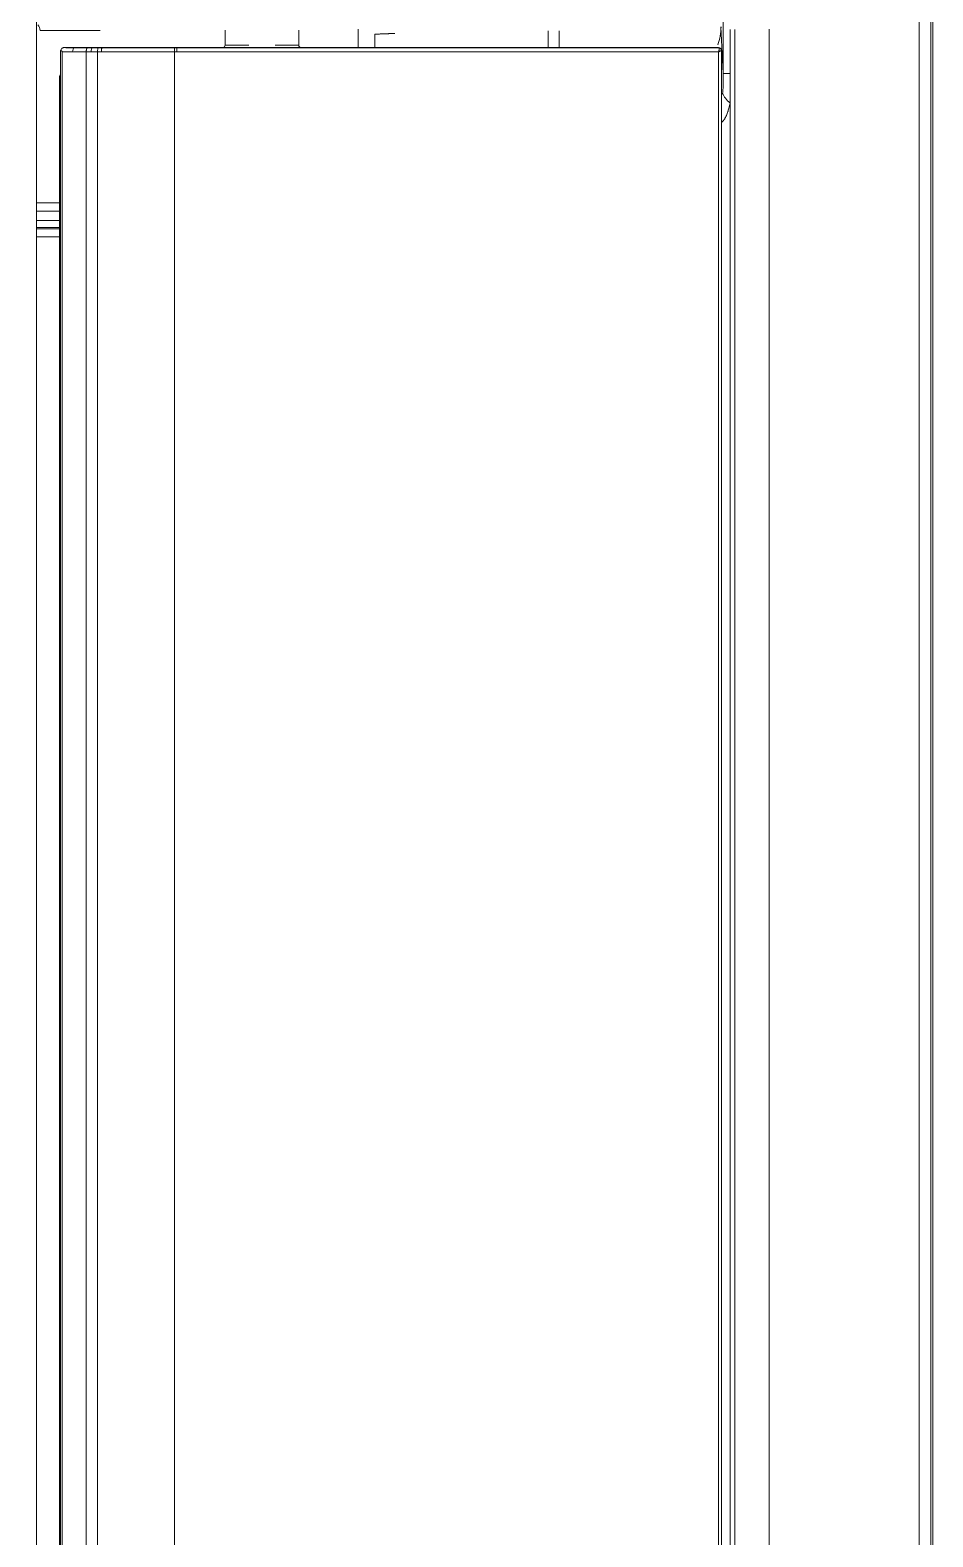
# Model space of a CAD drawing. Header units: inches. Extents: x 405346 to 489838, y -25612 to 14934.
# Drawn here: x 463140.3 to 463245, y 4412.4 to 4586.9 of the extents above; entities that cross this region are included whole.
import ezdxf

# ---------------------------------------------------------------- set-up
doc = ezdxf.new("R2010")
doc.units = ezdxf.units.IN
doc.header["$LTSCALE"] = 200
doc.header["$MEASUREMENT"] = 0
doc.layers.add('SS-EQ', color=2, linetype='Continuous', lineweight=20)

# ---------------------------------------------------------------- blocks, each defined once
blk = doc.blocks.new('4way무풍')
at = {"layer": 'SS-EQ'}
for p, q in [((353.5, 265.43), (346.78, 265.43)), ((368.24, 265.45), (368.23, 263.74)), ((376.75, 263.74), (376.74, 265.47)), ((383.63, 265.59), (383.63, 263.45)), ((405.67, 263.46), (405.67, 265.4)), ((425.68, 265.84), (425.92, 260.44)), ((425.92, 266.38), (425.92, 260.44)), ((431.26, 0), (431.26, 265.57)), ((368.23, 263.74), (370.98, 263.74)), ((374.01, 263.74), (376.75, 263.74)), ((385.55, 265), (385.55, 263.46)), ((349.15, 262.99), (349.15, -262.99)), ((349.34, -262.97), (349.34, 262.97)), ((349.59, 263.46), (349.58, 263.46)), ((349.6, 263.46), (349.59, 263.46)), ((350.71, 263.41), (350.31, 263.46)), ((352.8, 263.41), (352.42, 263.46)), ((353.43, -262.94), (353.43, 262.94)), ((353.95, 263.42), (353.6, 263.46)), ((353.95, 263.42), (353.95, 263.42)), ((355.15, 263.46), (356.85, 263.46)), ((358.73, 263.46), (361.1, 263.46)), ((362.6, 263.42), (362.29, 263.46)), ((362.36, -262.95), (362.36, 262.95)), ((375.76, 263.46), (383.35, 263.46)), ((385.15, 263.46), (387.74, 263.46)), ((425.07, 263.46), (425.24, 263.46)), ((425.24, 263.46), (425.3, 263.46)), ((425.35, 263.45), (425.39, 263.44)), ((425.39, -262.95), (425.39, 262.95)), ((425.73, -263.13), (425.73, 263.13)), ((425.92, 260.44), (426.73, 260.44)), ((426.73, 260.44), (426.73, 257.01)), ((349.03, 260.06), (349.03, -260.06)), ((349.03, 260.06), (349.03, 260.06)), ((349.03, -260.06), (349.03, 260.06)), ((426.73, 257.01), (426.73, 0)), ((349.03, 245.45), (346.36, 245.45)), ((346.36, 244.51), (349.03, 244.51)), ((349.03, 243.43), (346.36, 243.43)), ((349.03, 242.61), (346.36, 242.61)), ((346.36, 242.47), (349.03, 242.47)), ((346.36, 242.45), (349.03, 242.45)), ((349.03, 241.51), (346.36, 241.51))]:
    blk.add_line(p, q, dxfattribs=at)
for centre, start, end in [((367.94, 263.74), 270, 359.5), ((377.03, 263.74), 180.5, 270)]:
    blk.add_arc(centre, 0.284, start, end, dxfattribs=at)
for centre, major_axis, ratio, start_param, end_param in [((345.83, 265.42), (0.671, 0.671), 0.998783, 5.507632, 6.283185), ((353.5, 265.35), (-4.74, 0), 0.017455, 4.663641, 4.712389), ((420.94, 266.02), (-0.25, 5.64), 0.839678, 4.26699, 4.644043), ((350.72, 262.94), (0.001, 0.474), 0.369323, 0.075099, 1.571546), ((352.8, 262.94), (-0.002, 0.474), 0.20997, 0.06755, 1.570057), ((353.5, 262.94), (-0.001, 0.474), 0.147088, 0.064297, 1.570349), ((362.33, 262.95), (0, 0.474), 0.058025, 4.712368, 6.22667), ((362.6, 262.95), (0, 0.474), 0.06069, 4.71238, 6.226829), ((435.1, 257.01), (-9.3, 1.83), 0.341846, 0.207897, 0.522906)]:
    blk.add_ellipse(centre, major_axis=major_axis, ratio=ratio, start_param=start_param, end_param=end_param, dxfattribs=at)
for points, knots in [([(0.03, 346.29), (6.97, 346.29), (13.91, 346.29), (27.78, 346.29), (34.72, 346.29), (55.53, 346.29), (69.4, 346.29), (97.15, 346.29), (111.03, 346.29), (138.77, 346.29), (152.65, 346.29), (180.4, 346.29), (194.27, 346.29), (215.08, 346.29), (222.02, 346.29), (235.89, 346.29), (242.83, 346.29), (253.24, 346.29), (256.7, 346.29), (263.64, 346.29), (267.11, 346.29), (272.31, 346.29), (274.05, 346.29), (276.65, 346.29), (277.52, 346.29), (279.25, 346.29), (280.12, 346.29), (281.42, 346.29), (281.85, 346.29), (282.72, 346.29), (283.15, 346.29), (283.8, 346.29), (284.02, 346.29), (284.45, 346.29), (284.67, 346.29), (285.1, 346.29), (285.32, 346.29), (285.75, 346.29), (285.97, 346.29), (286.62, 346.28), (287.05, 346.26), (287.92, 346.23), (288.35, 346.21), (289.65, 346.13), (290.52, 346.06), (291.82, 345.93), (292.25, 345.88), (292.9, 345.8), (293.12, 345.77), (293.55, 345.71), (294.63, 345.56), (295.7, 345.38), (298.25, 344.9), (299.93, 344.5), (302.42, 343.81), (304.06, 343.31), (305.69, 342.75), (308.12, 341.84), (309.71, 341.17), (311.48, 340.34), (311.68, 340.24), (312.07, 340.05), (312.26, 339.95), (312.85, 339.66), (313.24, 339.46), (314.39, 338.86), (315.91, 338.02), (317.38, 337.12), (318.84, 336.19), (319.55, 335.71), (320.96, 334.72), (322.35, 333.71), (324.37, 332.09), (326.32, 330.39), (327.58, 329.2), (328.36, 328.43), (328.59, 328.2), (328.82, 327.97), (328.97, 327.81), (329.04, 327.74), (329.42, 327.34), (329.72, 327.03), (330.61, 326.07), (331.76, 324.78), (333.4, 322.77), (334.43, 321.39), (335.93, 319.29), (336.87, 317.85), (338.2, 315.63), (339.05, 314.12), (339.84, 312.58), (340.31, 311.6), (340.45, 311.31), (340.59, 311.01), (340.68, 310.81), (340.73, 310.71), (340.96, 310.22), (341.14, 309.82), (341.65, 308.62), (342.31, 307.02), (343.19, 304.58), (343.7, 302.94), (344.42, 300.46), (344.83, 298.79), (345.34, 296.25), (345.49, 295.4), (345.76, 293.69), (345.87, 292.83), (345.99, 291.75), (346.02, 291.53), (346.06, 291.1), (346.08, 290.88), (346.14, 290.23), (346.18, 289.8), (346.24, 288.93), (346.26, 288.49), (346.31, 287.62), (346.32, 287.19), (346.34, 286.54), (346.35, 286.32), (346.35, 285.89), (346.36, 285.67), (346.36, 285.23), (346.36, 285.02), (346.36, 284.58), (346.36, 284.37), (346.36, 283.71), (346.36, 283.28), (346.36, 282.41), (346.36, 281.98), (346.36, 280.67), (346.36, 279.8), (346.36, 278.07), (346.36, 277.2), (346.36, 274.59), (346.36, 272.85), (346.36, 264.16), (346.36, 257.21), (346.36, 236.36), (346.36, 222.45), (346.36, 194.65), (346.36, 180.74), (346.36, 152.94), (346.36, 139.03), (346.36, 111.23), (346.36, 69.52), (346.36, 27.81), (346.36, 0)], [0, 0, 0, 0, 0.03125, 0.03125, 0.0625, 0.0625, 0.125, 0.125, 0.1875, 0.1875, 0.25, 0.25, 0.3125, 0.3125, 0.34375, 0.34375, 0.375, 0.375, 0.390625, 0.390625, 0.40625, 0.40625, 0.414062, 0.414062, 0.417969, 0.417969, 0.421875, 0.421875, 0.423828, 0.423828, 0.425781, 0.425781, 0.426758, 0.426758, 0.427734, 0.427734, 0.428711, 0.428711, 0.429687, 0.429687, 0.431641, 0.431641, 0.433594, 0.433594, 0.4375, 0.4375, 0.439453, 0.439453, 0.44043, 0.44043, 0.441406, 0.445312, 0.445312, 0.453125, 0.453125, 0.457031, 0.460937, 0.460937, 0.46875, 0.46875, 0.469727, 0.469727, 0.470703, 0.470703, 0.472656, 0.472656, 0.476562, 0.480469, 0.480469, 0.484375, 0.484375, 0.488281, 0.492187, 0.496094, 0.5, 0.5, 0.500977, 0.501465, 0.501465, 0.501953, 0.501953, 0.503906, 0.503906, 0.507812, 0.511719, 0.515625, 0.515625, 0.523437, 0.523437, 0.527344, 0.53125, 0.53125, 0.532227, 0.532715, 0.532715, 0.533203, 0.533203, 0.535156, 0.535156, 0.539062, 0.542969, 0.546875, 0.546875, 0.554687, 0.554687, 0.558594, 0.558594, 0.5625, 0.5625, 0.563477, 0.563477, 0.564453, 0.564453, 0.566406, 0.566406, 0.568359, 0.568359, 0.570312, 0.570312, 0.571289, 0.571289, 0.572266, 0.572266, 0.573242, 0.573242, 0.574219, 0.574219, 0.576172, 0.576172, 0.578125, 0.578125, 0.582031, 0.582031, 0.585937, 0.585937, 0.59375, 0.59375, 0.625, 0.625, 0.6875, 0.6875, 0.75, 0.75, 0.8125, 0.8125, 0.875, 1, 1, 1, 1]), ([(387.89, 265.09), (387.87, 265.09), (387.81, 265.08), (387.72, 265.08), (387.6, 265.08), (387.49, 265.07), (387.37, 265.07), (387.26, 265.07), (387.15, 265.06), (387.03, 265.06), (386.92, 265.05), (386.8, 265.05), (386.69, 265.04), (386.58, 265.04), (386.46, 265.04), (386.35, 265.03), (386.23, 265.03), (386.12, 265.02), (386.01, 265.02), (385.89, 265.01), (385.78, 265.01), (385.66, 265), (385.59, 265), (385.55, 265)], [0, 0, 0, 0, 0.020993, 0.066152, 0.111707, 0.15766, 0.204011, 0.250762, 0.297914, 0.345467, 0.393422, 0.441778, 0.490536, 0.539695, 0.589254, 0.639213, 0.689571, 0.740325, 0.791476, 0.843021, 0.894958, 0.947285, 1, 1, 1, 1]), ([(349.15, 262.99), (349.15, 263.02), (349.15, 263.05), (349.16, 263.09), (349.17, 263.11), (349.17, 263.14), (349.18, 263.15), (349.19, 263.2), (349.21, 263.22), (349.23, 263.26), (349.24, 263.27), (349.26, 263.3), (349.27, 263.31), (349.3, 263.34), (349.32, 263.36), (349.35, 263.39), (349.37, 263.4), (349.39, 263.41), (349.42, 263.42), (349.44, 263.43), (349.47, 263.44), (349.48, 263.45), (349.52, 263.46), (349.55, 263.46), (349.58, 263.46)], [0, 0, 0, 0, 0.125, 0.125, 0.1875, 0.1875, 0.25, 0.25, 0.375, 0.375, 0.4375, 0.4375, 0.5, 0.5, 0.625, 0.625, 0.6875, 0.6875, 0.75, 0.8125, 0.8125, 0.875, 0.875, 1, 1, 1, 1]), ([(349.34, 262.97), (349.34, 262.98), (349.34, 262.98), (349.34, 262.99), (349.34, 263), (349.33, 263.01), (349.33, 263.02), (349.32, 263.03), (349.32, 263.03), (349.31, 263.04), (349.31, 263.05), (349.3, 263.06), (349.29, 263.06), (349.28, 263.06), (349.28, 263.07), (349.27, 263.07), (349.26, 263.07), (349.26, 263.08), (349.25, 263.08), (349.24, 263.08), (349.24, 263.08), (349.23, 263.08), (349.22, 263.08), (349.21, 263.08), (349.21, 263.08), (349.2, 263.07), (349.19, 263.07), (349.18, 263.06), (349.18, 263.06), (349.17, 263.05), (349.17, 263.04), (349.16, 263.03), (349.16, 263.02), (349.15, 263.01), (349.15, 263), (349.15, 262.99), (349.15, 262.99), (349.15, 262.99)], [0, 0, 0, 0, 0.03125, 0.03125, 0.0625, 0.0625, 0.125, 0.125, 0.1875, 0.1875, 0.25, 0.25, 0.3125, 0.3125, 0.375, 0.375, 0.4375, 0.4375, 0.5, 0.5, 0.5625, 0.5625, 0.625, 0.625, 0.6875, 0.6875, 0.75, 0.75, 0.8125, 0.8125, 0.875, 0.875, 0.9375, 0.9375, 0.96875, 0.96875, 1, 1, 1, 1]), ([(350.55, 262.94), (350.44, 262.94), (350.33, 262.94), (350.16, 262.94), (350.11, 262.94), (350, 262.95), (349.95, 262.95), (349.84, 262.95), (349.79, 262.95), (349.72, 262.96), (349.69, 262.96), (349.65, 262.96), (349.64, 262.96), (349.62, 262.96), (349.6, 262.96), (349.55, 262.96), (349.5, 262.97), (349.42, 262.97), (349.38, 262.97), (349.34, 262.97)], [0, 0, 0, 0, 0.25, 0.25, 0.375, 0.375, 0.5, 0.5, 0.625, 0.625, 0.6875, 0.6875, 0.71875, 0.71875, 0.75, 0.75, 0.875, 0.875, 1, 1, 1, 1]), ([(349.58, 263.46), (349.64, 263.46), (349.7, 263.46), (349.77, 263.46), (349.79, 263.46), (349.82, 263.46), (349.86, 263.46), (349.94, 263.46), (350, 263.46), (350.05, 263.46), (350.07, 263.46), (350.1, 263.46), (350.11, 263.46), (350.19, 263.46), (350.25, 263.46), (350.31, 263.46)], [0, 0, 0, 0, 0.25, 0.25, 0.3125, 0.3125, 0.375, 0.5, 0.625, 0.625, 0.6875, 0.6875, 0.75, 0.75, 1, 1, 1, 1]), ([(350.71, 263.41), (350.7, 263.41), (350.68, 263.41), (350.66, 263.41), (350.64, 263.41), (350.6, 263.41), (350.58, 263.41), (350.5, 263.41), (350.44, 263.41), (350.34, 263.42), (350.29, 263.42), (350.18, 263.42), (350.13, 263.42), (350.03, 263.43), (349.98, 263.43), (349.92, 263.43), (349.91, 263.43), (349.89, 263.43), (349.88, 263.44), (349.84, 263.44), (349.82, 263.44), (349.76, 263.44), (349.72, 263.45), (349.68, 263.45), (349.67, 263.45), (349.65, 263.45), (349.65, 263.45), (349.63, 263.45), (349.62, 263.46), (349.61, 263.46), (349.6, 263.46), (349.6, 263.46), (349.6, 263.46)], [0, 0, 0, 0, 0.03125, 0.03125, 0.0625, 0.0625, 0.125, 0.125, 0.25, 0.25, 0.375, 0.375, 0.5, 0.5, 0.625, 0.625, 0.65625, 0.65625, 0.6875, 0.6875, 0.75, 0.75, 0.875, 0.875, 0.90625, 0.90625, 0.9375, 0.9375, 0.96875, 0.984375, 0.984375, 1, 1, 1, 1]), ([(352.12, 262.94), (351.99, 262.94), (351.86, 262.94), (351.59, 262.94), (351.46, 262.94), (351.2, 262.94), (351.07, 262.94), (350.81, 262.94), (350.68, 262.94), (350.55, 262.94)], [0, 0, 0, 0, 0.25, 0.25, 0.5, 0.5, 0.75, 0.75, 1, 1, 1, 1]), ([(350.71, 263.41), (350.74, 263.41), (350.77, 263.41), (350.83, 263.41), (350.93, 263.41), (351.02, 263.41), (351.21, 263.41), (351.34, 263.41), (351.59, 263.41), (351.72, 263.41), (351.98, 263.41), (352.11, 263.41), (352.24, 263.41)], [0, 0, 0, 0, 0.0625, 0.0625, 0.125, 0.25, 0.25, 0.5, 0.5, 0.75, 0.75, 1, 1, 1, 1]), ([(352.24, 263.41), (352.23, 263.41), (352.22, 263.4), (352.21, 263.39), (352.2, 263.38), (352.19, 263.35), (352.18, 263.34), (352.17, 263.3), (352.16, 263.28), (352.15, 263.24), (352.15, 263.22), (352.14, 263.17), (352.13, 263.14), (352.13, 263.09), (352.13, 263.06), (352.12, 263), (352.12, 262.97), (352.12, 262.94)], [0, 0, 0, 0, 0.125, 0.125, 0.25, 0.25, 0.375, 0.375, 0.5, 0.5, 0.625, 0.625, 0.75, 0.75, 0.875, 0.875, 1, 1, 1, 1]), ([(352.24, 263.41), (352.33, 263.41), (352.42, 263.41), (352.61, 263.41), (352.7, 263.41), (352.8, 263.41)], [0, 0, 0, 0, 0.5, 0.5, 1, 1, 1, 1]), ([(352.61, 263.46), (352.78, 263.46), (352.94, 263.46), (353.27, 263.46), (353.43, 263.46), (353.6, 263.46)], [0, 0, 0, 0, 0.5, 0.5, 1, 1, 1, 1]), ([(353.95, 263.42), (353.94, 263.41), (353.94, 263.41), (353.93, 263.4), (353.93, 263.4), (353.93, 263.39), (353.93, 263.38), (353.92, 263.37), (353.92, 263.36), (353.92, 263.35), (353.92, 263.35), (353.92, 263.35), (353.92, 263.35), (353.92, 263.35), (353.92, 263.35), (353.92, 263.35), (353.92, 263.34), (353.91, 263.33), (353.91, 263.31), (353.91, 263.29), (353.9, 263.25), (353.9, 263.22), (353.9, 263.17), (353.89, 263.15), (353.89, 263.1), (353.89, 263.07), (353.89, 263.01), (353.89, 262.98), (353.89, 262.94)], [0, 0, 0, 0, 0.125, 0.125, 0.1875, 0.1875, 0.25, 0.25, 0.3125, 0.3125, 0.316406, 0.318359, 0.318359, 0.320312, 0.320312, 0.328125, 0.34375, 0.375, 0.375, 0.5, 0.5, 0.625, 0.625, 0.75, 0.75, 0.875, 0.875, 1, 1, 1, 1]), ([(362.36, 262.95), (361.65, 262.95), (360.94, 262.95), (359.88, 262.95), (359.53, 262.95), (358.82, 262.95), (358.47, 262.95), (357.76, 262.95), (357.41, 262.95), (356.7, 262.95), (356.35, 262.95), (355.64, 262.94), (355.29, 262.94), (354.59, 262.94), (354.24, 262.94), (353.89, 262.94)], [0, 0, 0, 0, 0.25, 0.25, 0.375, 0.375, 0.5, 0.5, 0.625, 0.625, 0.75, 0.75, 0.875, 0.875, 1, 1, 1, 1]), ([(353.95, 263.42), (354.12, 263.42), (354.29, 263.42), (354.64, 263.42), (354.82, 263.42), (355.34, 263.42), (355.69, 263.42), (356.38, 263.42), (356.73, 263.42), (357.43, 263.42), (357.78, 263.42), (358.48, 263.42), (358.83, 263.42), (359.53, 263.42), (359.88, 263.42), (360.93, 263.42), (361.63, 263.42), (362.33, 263.42)], [0, 0, 0, 0, 0.0625, 0.0625, 0.125, 0.125, 0.25, 0.25, 0.375, 0.375, 0.5, 0.5, 0.625, 0.625, 0.75, 0.75, 1, 1, 1, 1]), ([(362.29, 263.46), (364.94, 263.46), (368.25, 263.46), (371.56, 263.46), (372.23, 263.46)], [0, 0, 0, 0, 0.796511, 1, 1, 1, 1]), ([(362.6, 263.42), (362.61, 263.42), (362.62, 263.42), (362.65, 263.42), (362.68, 263.42), (362.75, 263.42), (362.9, 263.42), (363.19, 263.42), (363.77, 263.42), (364.94, 263.42), (365.95, 263.42), (367.28, 263.42), (367.94, 263.42), (369.27, 263.42), (369.94, 263.42), (373.26, 263.42), (375.9, 263.42), (379.86, 263.42), (381.18, 263.42), (383.16, 263.42), (383.81, 263.42), (385.13, 263.42), (385.78, 263.42), (389.07, 263.42), (391.68, 263.42), (396.9, 263.42), (399.51, 263.42), (403.41, 263.42), (404.7, 263.42), (407.3, 263.42), (411.18, 263.42), (416.35, 263.42), (420.86, 263.42), (422.79, 263.42), (423.76, 263.42), (424.08, 263.42), (424.56, 263.42), (424.8, 263.42), (425.08, 263.42), (425.22, 263.42), (425.28, 263.42), (425.32, 263.42), (425.34, 263.42), (425.37, 263.42)], [0, 0, 0, 0, 0.000488, 0.000488, 0.000977, 0.001953, 0.003906, 0.007813, 0.015625, 0.03125, 0.0625, 0.0625, 0.09375, 0.09375, 0.125, 0.125, 0.25, 0.25, 0.3125, 0.3125, 0.34375, 0.34375, 0.375, 0.375, 0.5, 0.5, 0.625, 0.625, 0.6875, 0.6875, 0.75, 0.875, 0.9375, 0.96875, 0.96875, 0.984375, 0.984375, 0.992188, 0.996094, 0.998047, 0.999023, 0.999023, 1, 1, 1, 1]), ([(425.39, 262.95), (425.06, 262.95), (424.74, 262.95), (424.1, 262.95), (423.78, 262.95), (422.81, 262.95), (420.88, 262.95), (416.37, 262.95), (411.21, 262.95), (407.32, 262.95), (404.73, 262.95), (403.43, 262.95), (399.53, 262.95), (396.93, 262.95), (393.01, 262.95), (391.71, 262.95), (389.09, 262.95), (387.78, 262.95), (385.81, 262.95), (385.15, 262.95), (383.84, 262.95), (381.86, 262.95), (379.89, 262.95), (375.93, 262.95), (373.28, 262.95), (369.96, 262.95), (369.3, 262.95), (367.97, 262.95), (367.3, 262.95), (365.31, 262.95), (363.97, 262.95), (362.63, 262.95)], [0, 0, 0, 0, 0.015625, 0.015625, 0.03125, 0.03125, 0.0625, 0.125, 0.25, 0.3125, 0.3125, 0.375, 0.375, 0.5, 0.5, 0.5625, 0.5625, 0.625, 0.625, 0.65625, 0.65625, 0.6875, 0.75, 0.75, 0.875, 0.875, 0.90625, 0.90625, 0.9375, 0.9375, 1, 1, 1, 1]), ([(372.74, 263.46), (374.54, 263.46), (378.07, 263.46), (381.61, 263.46), (383.35, 263.46)], [0, 0, 0, 0, 0.506795, 1, 1, 1, 1]), ([(388.39, 263.46), (390.23, 263.46), (397.31, 263.46), (409.54, 263.46), (419.9, 263.46), (425.07, 263.46)], [0, 0, 0, 0, 0.148779, 0.574389, 1, 1, 1, 1]), ([(425.39, 262.95), (425.39, 262.96), (425.39, 262.96), (425.4, 262.98), (425.4, 262.99), (425.41, 263.01), (425.41, 263.02), (425.43, 263.06), (425.43, 263.09), (425.45, 263.13), (425.45, 263.14), (425.46, 263.17), (425.46, 263.18), (425.47, 263.22), (425.47, 263.24), (425.48, 263.28), (425.48, 263.29), (425.48, 263.31), (425.48, 263.32), (425.48, 263.33), (425.48, 263.34), (425.48, 263.36), (425.48, 263.37), (425.48, 263.38), (425.47, 263.39), (425.47, 263.4), (425.47, 263.4), (425.46, 263.41), (425.45, 263.42), (425.45, 263.42)], [0, 0, 0, 0, 0.03125, 0.03125, 0.0625, 0.0625, 0.125, 0.125, 0.25, 0.25, 0.3125, 0.3125, 0.375, 0.375, 0.5, 0.5, 0.5625, 0.5625, 0.625, 0.625, 0.6875, 0.6875, 0.75, 0.75, 0.8125, 0.8125, 0.875, 0.875, 1, 1, 1, 1]), ([(425.73, 263.13), (425.73, 263.13), (425.73, 263.12), (425.72, 263.12), (425.71, 263.11), (425.69, 263.1), (425.68, 263.09), (425.66, 263.08), (425.64, 263.07), (425.62, 263.06), (425.61, 263.05), (425.6, 263.04), (425.59, 263.04), (425.56, 263.03), (425.54, 263.02), (425.5, 263), (425.48, 262.99), (425.43, 262.97), (425.41, 262.96), (425.39, 262.95)], [0, 0, 0, 0, 0.125, 0.125, 0.25, 0.25, 0.375, 0.375, 0.5, 0.5, 0.5625, 0.5625, 0.625, 0.625, 0.75, 0.75, 0.875, 0.875, 1, 1, 1, 1]), ([(425.73, 263.14), (425.73, 263.16), (425.73, 263.18), (425.72, 263.2), (425.72, 263.21), (425.71, 263.23), (425.71, 263.24), (425.7, 263.26), (425.69, 263.28), (425.67, 263.31), (425.66, 263.32), (425.63, 263.35), (425.62, 263.36), (425.59, 263.38), (425.58, 263.38), (425.57, 263.39), (425.56, 263.39), (425.54, 263.4), (425.53, 263.4), (425.52, 263.41), (425.51, 263.41), (425.49, 263.42), (425.48, 263.42), (425.47, 263.42), (425.46, 263.42), (425.46, 263.42), (425.45, 263.42), (425.45, 263.42)], [0, 0, 0, 0, 0.125, 0.125, 0.1875, 0.1875, 0.25, 0.25, 0.375, 0.375, 0.5, 0.5, 0.625, 0.625, 0.6875, 0.6875, 0.75, 0.75, 0.8125, 0.8125, 0.875, 0.875, 0.9375, 0.9375, 0.96875, 0.96875, 1, 1, 1, 1]), ([(349.03, 260.06), (349.03, 260.08), (349.04, 260.1), (349.04, 260.12), (349.04, 260.13), (349.05, 260.15), (349.05, 260.16), (349.06, 260.19), (349.07, 260.2), (349.09, 260.23), (349.09, 260.23), (349.11, 260.25), (349.11, 260.26), (349.13, 260.27), (349.14, 260.28), (349.15, 260.29)], [0, 0, 0, 0, 0.210321, 0.210321, 0.315481, 0.315481, 0.420641, 0.420641, 0.630962, 0.630962, 0.736122, 0.736122, 0.841283, 0.841283, 1, 1, 1, 1]), ([(425.92, 260.44), (425.92, 260.25), (425.92, 260.07), (425.93, 259.7), (425.93, 259.51), (425.92, 259.13), (425.92, 258.94), (425.91, 258.64), (425.9, 258.55), (425.89, 258.35), (425.88, 258.25), (425.87, 258.15)], [0, 0, 0, 0, 0.25, 0.25, 0.5, 0.5, 0.75, 0.75, 0.875, 0.875, 1, 1, 1, 1]), ([(426.73, 257.01), (426.7, 256.82), (426.65, 256.63), (426.58, 256.36), (426.55, 256.27), (426.52, 256.16), (426.51, 256.14), (426.5, 256.1), (426.48, 256.03), (426.4, 255.8), (426.32, 255.61), (426.21, 255.4), (426.16, 255.29), (426.09, 255.18), (426.06, 255.13), (426.04, 255.1), (426.03, 255.09), (426.03, 255.08), (426.02, 255.08), (426.02, 255.08), (426.02, 255.07), (426.02, 255.07)], [0, 0, 0, 0, 0.25, 0.25, 0.375, 0.375, 0.40625, 0.40625, 0.4375, 0.5, 0.75, 0.75, 0.875, 0.9375, 0.96875, 0.984375, 0.992187, 0.996094, 0.998047, 0.998047, 1, 1, 1, 1]), ([(425.74, 254.77), (425.79, 254.82), (425.84, 254.87), (425.93, 254.97), (425.98, 255.02), (426.02, 255.07)], [0, 0, 0, 0, 0.5, 0.5, 1, 1, 1, 1])]:
    blk.add_open_spline(points, degree=3, knots=knots, dxfattribs=at)
for points, degree in [([(448.66, -268.67), (448.66, 268.67)], 1), ([(450, 268.67), (450, -268.67)], 1), ([(406.92, 265.41), (406.92, 264.76), (406.92, 264.11), (406.92, 263.46)], 3), ([(426.73, 265.56), (426.73, 263.85), (426.73, 262.14), (426.73, 260.44)], 3), ([(427.28, 0), (427.28, 88.52), (427.28, 177.04), (427.28, 265.56)], 3), ([(450.23, -266.49), (450.23, 266.49)], 1), ([(349.58, 263.46), (349.58, 263.46), (349.58, 263.46), (349.58, 263.46)], 3), ([(350.31, 263.46), (350.87, 263.46), (351.43, 263.46), (352.01, 263.46)], 3), ([(352.42, 263.46), (352.28, 263.46), (352.14, 263.46), (352.01, 263.46)], 3), ([(352.7, 262.94), (352.51, 262.94), (352.32, 262.94), (352.12, 262.94)], 3), ([(352.12, -262.94), (352.12, 262.94)], 1), ([(352.61, 263.46), (352.55, 263.46), (352.48, 263.46), (352.42, 263.46)], 3), ([(353.43, 262.94), (353.19, 262.94), (352.94, 262.94), (352.7, 262.94)], 3), ([(352.8, 263.41), (353.03, 263.41), (353.26, 263.41), (353.49, 263.42)], 3), ([(353.89, 262.94), (353.73, 262.94), (353.58, 262.94), (353.43, 262.94)], 3), ([(353.49, 263.42), (353.64, 263.42), (353.8, 263.42), (353.95, 263.42)], 3), ([(353.6, 263.46), (355.07, 263.46), (356.55, 263.46), (358.04, 263.46)], 3), ([(358.73, 263.46), (358.5, 263.46), (358.27, 263.46), (358.04, 263.46)], 3), ([(358.04, 263.46), (358.04, 263.46), (358.04, 263.46), (358.04, 263.46)], 3), ([(358.74, 263.46), (358.74, 263.46), (358.74, 263.46), (358.73, 263.46)], 3), ([(358.74, 263.46), (359.92, 263.46), (361.11, 263.46), (362.29, 263.46)], 3), ([(362.33, 263.42), (362.42, 263.42), (362.51, 263.42), (362.6, 263.42)], 3), ([(362.63, 262.95), (362.54, 262.95), (362.45, 262.95), (362.36, 262.95)], 3), ([(372.74, 263.46), (372.57, 263.46), (372.4, 263.46), (372.23, 263.46)], 3), ([(383.96, 263.46), (383.76, 263.46), (383.55, 263.46), (383.35, 263.46)], 3), ([(383.96, 263.46), (385.22, 263.46), (386.48, 263.46), (387.74, 263.46)], 3), ([(388.39, 263.46), (388.18, 263.46), (387.96, 263.46), (387.74, 263.46)], 3), ([(425.3, 263.46), (425.32, 263.45), (425.34, 263.45), (425.35, 263.45)], 3), ([(425.43, 263.42), (425.39, 263.43), (425.35, 263.44), (425.3, 263.46)], 3), ([(425.37, 263.42), (425.43, 263.42)], 1), ([(425.51, 263.41), (425.39, 263.44)], 1), ([(425.45, 263.42), (425.44, 263.42), (425.44, 263.42), (425.43, 263.42)], 3), ([(425.73, 263.14), (425.73, 263.14), (425.73, 263.13), (425.73, 263.13)], 3), ([(349.03, 260.06), (349.03, 260.06), (349.03, 260.06), (349.03, 260.06)], 3), ([(349.15, 260.06), (349.11, 260.06), (349.07, 260.06), (349.03, 260.06)], 3)]:
    blk.add_open_spline(points, degree=degree, dxfattribs=at)

msp = doc.modelspace()

# ---------------------------------------------------------------- block references
msp.add_blockref('4way무풍', (462794.73, 4321.43))

doc.saveas('drawing.dxf')
